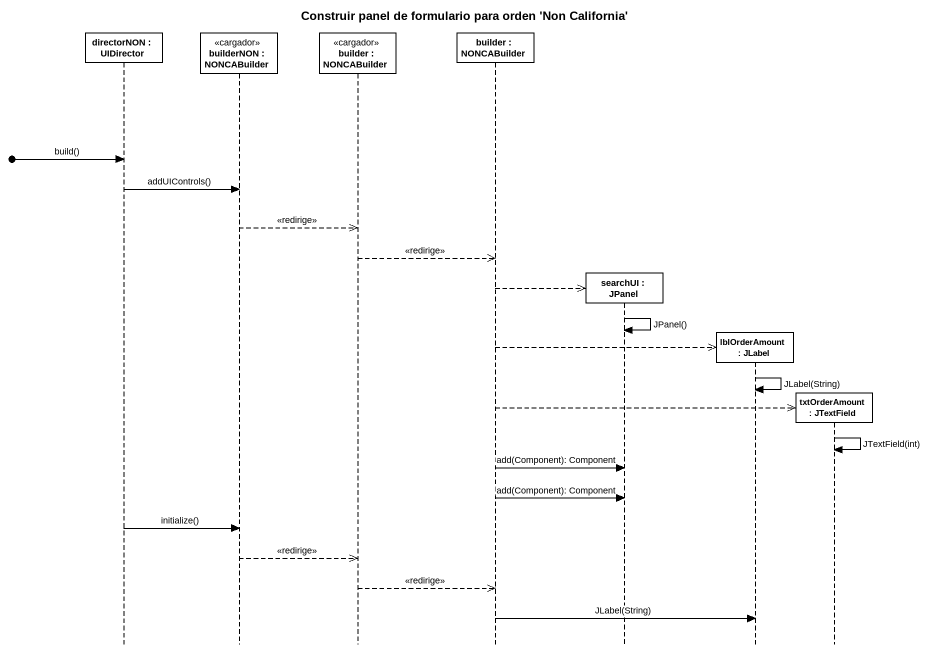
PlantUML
@startuml
title Construir panel de formulario para orden 'Non California'
hide footbox
participant "directorNON : UIDirector" as directorNON
participant "builderNON : NONCABuilder" as builderNON <<cargador>>
participant "builder : NONCABuilder" as builder <<cargador>>
participant "builder : NONCABuilder" as builder_2
participant "searchUI : JPanel" as searchUI
participant "lblOrderAmount : JLabel" as lblOrderAmount
participant "txtOrderAmount : JTextField" as txtOrderAmount

[o-> directorNON : build()
directorNON -> builderNON : addUIControls()
builderNON -->> builder : <<redirige>>
builder -->> builder_2 : <<redirige>>
builder_2 -->> searchUI **
searchUI -> searchUI : JPanel()
builder_2 -->> lblOrderAmount **
lblOrderAmount -> lblOrderAmount : JLabel(String)
builder_2 -->> txtOrderAmount **
txtOrderAmount -> txtOrderAmount : JTextField(int)
builder_2 -> searchUI : add(Component): Component
builder_2 -> searchUI : add(Component): Component
directorNON -> builderNON : initialize()
builderNON -->> builder : <<redirige>>
builder -->> builder_2 : <<redirige>>
builder_2 -> lblOrderAmount : JLabel(String)
@enduml
